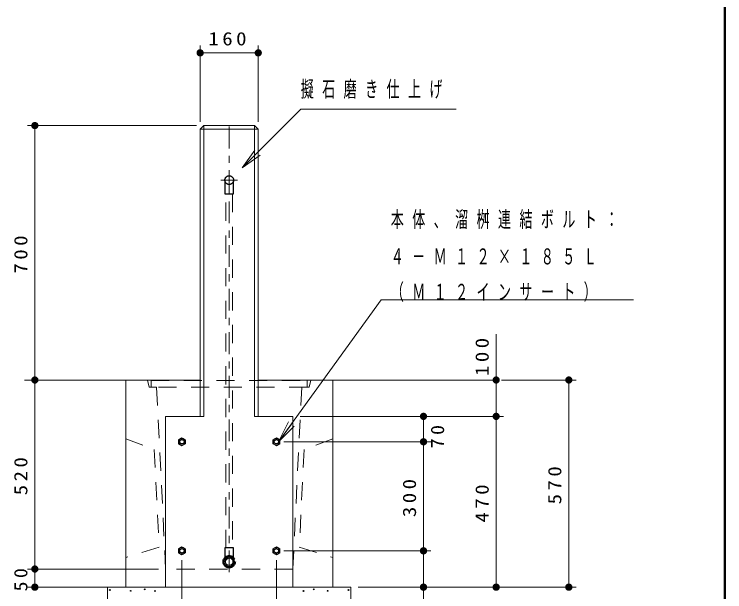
# Model space of a CAD drawing. Units: millimetres on the paper, with parts at other scales. Extents: x -385 to 0, y 0 to 267.
# Drawn here: x -97.8 to 0, y 75 to 154.5 of the extents above; entities that cross this region are included whole.
import ezdxf

# ---------------------------------------------------------------- set-up
doc = ezdxf.new("R2010")
doc.units = ezdxf.units.MM
for name, pattern in [('USER1', [4.5, 2.5, -2]), ('USER2', [6, 3, -1, 1, -1]), ('USER4', [8, 5, -3])]:
    doc.linetypes.add(name, pattern=pattern)
doc.layers.add('LY_1', color=7, linetype='Continuous', lineweight=13)
doc.layers.add('LY_2', color=7, linetype='Continuous', lineweight=13)
doc.styles.add('ＭＳ ゴシック', font='')
doc.styles.get('ＭＳ ゴシック').set_extended_font_data('MS Gothic')

# ---------------------------------------------------------------- blocks, each defined once
blk = doc.blocks.new('filled_dot')
at = {"color": 0, "linetype": 'Continuous', "lineweight": -2, "const_width": 1.25}
blk.add_lwpolyline([(-0.625, 0, 1), (0.625, 0, 1)], format="xyb", close=True, dxfattribs=at)

msp = doc.modelspace()

# ---------------------------------------------------------------- linework, layer by layer
at = {"layer": 'LY_1'}
for p, q in [((-72.222, 139.659), (-72.222, 150.159)), ((-64.222, 139.659), (-64.222, 150.159)), ((-72.222, 149.159), (-64.222, 149.159)), ((-72.722, 139.159), (-95.972, 139.159)), ((-94.972, 104.159), (-94.972, 139.159)), ((-66.45, 133.323), (-64.682, 135.798)), ((-66.45, 133.323), (-64.328, 135.445)), ((-63.975, 135.091), (-66.45, 133.323)), ((-31.472, 110.486), (-31.472, 99.159)), ((-96.398, 104.159), (-81.972, 104.159)), ((-94.972, 78.159), (-94.972, 104.159)), ((-54.472, 104.159), (-31.742, 104.159)), ((-30.742, 104.159), (-30.472, 104.159)), ((-30.742, 104.159), (-20.472, 104.159)), ((-21.472, 104.159), (-21.472, 75.659)), ((-58.472, 99.159), (-40.472, 99.159)), ((-41.472, 99.159), (-41.472, 95.659)), ((-40.472, 99.159), (-30.472, 99.159)), ((-31.472, 99.159), (-31.472, 75.659)), ((-61.422, 95.659), (-60.071, 98.384)), ((-61.422, 95.659), (-59.666, 98.091)), ((-59.26, 97.799), (-61.422, 95.659)), ((-60.722, 95.659), (-40.472, 95.659)), ((-41.472, 95.659), (-41.472, 80.659)), ((-60.722, 80.659), (-40.472, 80.659)), ((-41.472, 80.659), (-41.472, 69.055)), ((-74.722, 79.359), (-74.722, 57.159)), ((-61.722, 79.359), (-61.722, 57.159)), ((-77.972, 78.159), (-95.972, 78.159)), ((-94.972, 75.659), (-94.972, 78.159)), ((-83.472, 75.659), (-95.972, 75.659)), ((-50.472, 75.659), (-40.472, 75.659)), ((-40.472, 75.659), (-30.472, 75.659)), ((-30.472, 75.659), (-20.472, 75.659))]:
    msp.add_line(p, q, dxfattribs=at)
at = {"layer": 'LY_1', "color": 4, "linetype": 'USER2'}
for p, q in [((-68.222, 139.017), (-68.222, 129.327)), ((-68.222, 77.723), (-68.222, 132.821)), ((-67.06, 131.659), (-69.384, 131.659))]:
    msp.add_line(p, q, dxfattribs=at)
at = {"layer": 'LY_1', "color": 253}
msp.add_line((-72.222, 138.659), (-64.222, 138.659), dxfattribs=at)
at = {"layer": 'LY_1', "color": 4, "linetype": 'USER1'}
for p, q in [((-68.672, 81.059), (-68.672, 129.734)), ((-67.772, 129.734), (-67.772, 81.059))]:
    msp.add_line(p, q, dxfattribs=at)
at = {"layer": 'LY_1', "color": 253, "linetype": 'USER1'}
for p, q in [((-79.472, 104.159), (-79.222, 103.159)), ((-56.972, 104.159), (-57.222, 103.159)), ((-79.222, 103.159), (-78.222, 103.159)), ((-78.222, 103.159), (-76.972, 78.159)), ((-58.222, 103.159), (-59.472, 78.159)), ((-57.222, 103.159), (-58.222, 103.159)), ((-59.472, 78.159), (-76.972, 78.159))]:
    msp.add_line(p, q, dxfattribs=at)
at = {"layer": 'LY_1'}
for points in [[(-66.45, 133.323), (-58.363, 141.41), (-36.959, 141.41)], [(-72.222, 99.159), (-72.222, 138.659), (-71.722, 139.159), (-64.722, 139.159), (-64.222, 138.659), (-64.222, 99.159)], [(-61.422, 95.659), (-47.32, 115.191), (-12.566, 115.191)], [(-53.972, 75.659), (-82.472, 75.659), (-82.472, 104.159), (-72.222, 104.159)], [(-64.222, 104.159), (-53.972, 104.159), (-53.972, 75.659)], [(-76.972, 75.659), (-76.972, 99.159), (-72.222, 99.159)], [(-64.222, 99.159), (-59.472, 99.159), (-59.472, 75.659)]]:
    msp.add_lwpolyline(points, dxfattribs=at)
at = {"layer": 'LY_1', "color": 253}
for points in [[(-71.722, 139.159), (-71.722, 99.159), (-72.222, 99.159)], [(-64.722, 139.159), (-64.722, 99.159), (-64.222, 99.159)]]:
    msp.add_lwpolyline(points, dxfattribs=at)
at = {"layer": 'LY_1', "color": 4, "linetype": 'USER4', "lineweight": 25}
msp.add_lwpolyline([(-68.822, 131.659), (-68.822, 129.759), (-67.622, 129.759), (-67.622, 131.659)], dxfattribs=at)
at = {"layer": 'LY_1', "color": 40, "linetype": 'USER1'}
msp.add_lwpolyline([(-57.472, 104.109), (-57.472, 103.159), (-78.972, 103.159), (-78.972, 104.109)], close=True, dxfattribs=at)
at = {"layer": 'LY_1', "color": 253, "linetype": 'USER1'}
for points in [[(-82.472, 96.066), (-78.545, 94.61), (-77.872, 81.141), (-82.472, 79.735)], [(-53.972, 96.066), (-57.898, 94.61), (-58.572, 81.141), (-53.972, 79.735)]]:
    msp.add_lwpolyline(points, dxfattribs=at)
at = {"layer": 'LY_1', "color": 253}
for points in [[(-75.197, 95.385), (-74.722, 95.111), (-74.247, 95.385), (-74.247, 95.933), (-74.722, 96.207), (-75.197, 95.933)], [(-62.197, 95.385), (-61.722, 95.111), (-61.247, 95.385), (-61.247, 95.933), (-61.722, 96.207), (-62.197, 95.933)], [(-75.197, 80.385), (-74.722, 80.111), (-74.247, 80.385), (-74.247, 80.933), (-74.722, 81.207), (-75.197, 80.933)], [(-62.197, 80.385), (-61.722, 80.111), (-61.247, 80.385), (-61.247, 80.933), (-61.722, 81.207), (-62.197, 80.933)]]:
    msp.add_lwpolyline(points, close=True, dxfattribs=at)
at = {"layer": 'LY_1', "color": 4, "lineweight": 25}
msp.add_lwpolyline([(-67.622, 79.761), (-67.622, 81.059), (-68.822, 81.059), (-68.822, 79.761)], dxfattribs=at)
at = {"layer": 'LY_1'}
msp.add_lwpolyline([(-84.972, 75.659), (-51.472, 75.659), (-51.472, 68.159), (-84.972, 68.159)], close=True, dxfattribs=at)
at = {"layer": 'LY_1', "color": 4, "linetype": 'USER4', "lineweight": 25}
for centre, radius in [((-68.222, 131.659), 0.6), ((-68.222, 79.159), 0.85)]:
    msp.add_circle(centre, radius, dxfattribs=at)
at = {"layer": 'LY_1', "color": 253}
for centre in [(-74.722, 95.659), (-61.722, 95.659), (-74.722, 80.659), (-61.722, 80.659)]:
    msp.add_circle(centre, 0.475, dxfattribs=at)
at = {"layer": 'LY_1', "color": 253, "linetype": 'USER1', "lineweight": 25}
for centre in [(-74.722, 95.659), (-61.722, 95.659), (-74.722, 80.659), (-61.722, 80.659)]:
    msp.add_circle(centre, 0.3, dxfattribs=at)
at = {"layer": 'LY_1', "color": 4, "lineweight": 25}
for radius in [0.7, 0.524]:
    msp.add_circle((-68.222, 79.159), radius, dxfattribs=at)
at = {"layer": 'LY_1', "lineweight": 25}
for centre in [(-84.641, 75.268), (-79.851, 75.364), (-56.593, 75.364), (-51.802, 75.268), (-81.774, 75.157), (-78.445, 75.134), (-57.998, 75.134), (-54.669, 75.157)]:
    msp.add_circle(centre, 0.05, dxfattribs=at)
at = {"layer": 'LY_2', "lineweight": 50}
msp.add_line((0, 0), (0, 267), dxfattribs=at)

# ---------------------------------------------------------------- block references
at = {"layer": 'LY_1', "xscale": 0.4, "yscale": 0.4}
msp.add_blockref('filled_dot', (-72.222, 149.159), dxfattribs=at)
for p, rotation in [((-64.222, 149.159), 180), ((-94.972, 139.159), 270), ((-94.972, 104.159), 270), ((-94.972, 104.159), 90), ((-31.472, 104.159), 270), ((-21.472, 104.159), 270), ((-41.472, 99.159), 270), ((-31.472, 99.159), 90), ((-31.472, 99.159), 270), ((-41.472, 95.659), 270), ((-41.472, 95.659), 90), ((-41.472, 80.659), 270), ((-41.472, 80.659), 90), ((-94.972, 78.159), 90), ((-94.972, 78.159), 270), ((-94.972, 75.659), 90), ((-41.472, 75.659), 90), ((-31.472, 75.659), 90), ((-21.472, 75.659), 90)]:
    msp.add_blockref('filled_dot', p, dxfattribs=dict(at, rotation=rotation))

# ---------------------------------------------------------------- texts
at = {"layer": 'LY_1', "style": 'ＭＳ ゴシック'}
for s, insert, char_height, attachment_point in [('\\T1.33;\\W1.15;160', (-68.222, 150.159), 1.833, 8), ('\\T1.64;\\W0.6;擬石磨き仕上げ', (-58.375, 144.06), 2.199, 4), ('\\T1.64;\\W0.6;本体、溜桝連結ボルト：', (-45.982, 126.141), 2.199, 4), ('\\T1.64;\\W0.6;４－Ｍ１２×１８５Ｌ', (-45.982, 121.141), 2.199, 4), ('\\T1.64;\\W0.6;（Ｍ１２インサート）\u3000', (-45.982, 116.141), 2.199, 4)]:
    msp.add_mtext(s, dxfattribs=dict(at, insert=insert, char_height=char_height, attachment_point=attachment_point))
at = {"layer": 'LY_1', "char_height": 1.833, "rotation": 90, "style": 'ＭＳ ゴシック'}
for s, insert, attachment_point in [('\\T1.33;\\W1.15;700', (-95.972, 121.659), 8), ('\\T1.33;\\W1.15;100', (-32.472, 107.569), 8), ('\\T1.34;\\W1.1;70', (-40.472, 96.599), 2), ('\\T1.33;\\W1.15;520', (-95.972, 91.159), 8), ('\\T1.33;\\W1.15;570', (-22.472, 89.909), 8), ('\\T1.33;\\W1.15;300', (-42.472, 88.159), 8), ('\\T1.33;\\W1.15;470', (-32.472, 87.409), 8), ('\\T1.34;\\W1.1;50', (-95.972, 76.909), 8)]:
    msp.add_mtext(s, dxfattribs=dict(at, insert=insert, attachment_point=attachment_point))

doc.saveas('drawing.dxf')
